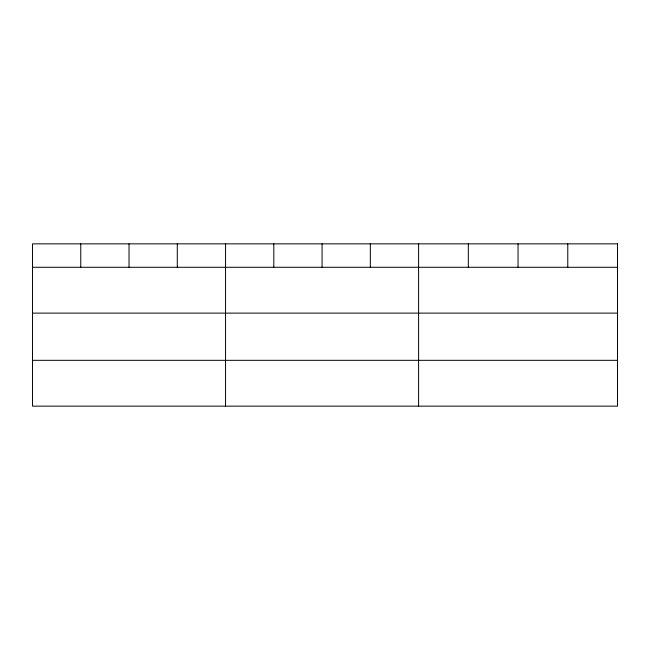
<?xml version="1.0" encoding="UTF-8"?>
<svg xmlns="http://www.w3.org/2000/svg" width="650" height="650" viewBox="0 0 650 650"><rect width="100%" height="100%" fill="white"/><g stroke="black" fill="none" stroke-linecap="round" stroke-linejoin="round"><path stroke-width="0.97" d="M32.5 267.28L617.5 267.28M32.5 313.113L617.5 313.113M32.5 360.319L617.5 360.319M567.775 243.856L567.775 267.28M518.05 243.856L518.05 267.28M468.325 243.856L468.325 267.28M418.6 243.856L418.6 406.144M370.338 243.856L370.338 267.28M322.075 243.856L322.075 267.28M273.812 243.856L273.812 267.28M225.55 243.856L225.55 406.144M177.287 243.856L177.287 267.28M129.025 243.856L129.025 267.28M80.763 243.856L80.763 267.28M617.5 243.856L32.5 243.856L32.5 406.144L617.5 406.144L617.5 243.856"/></g></svg>
